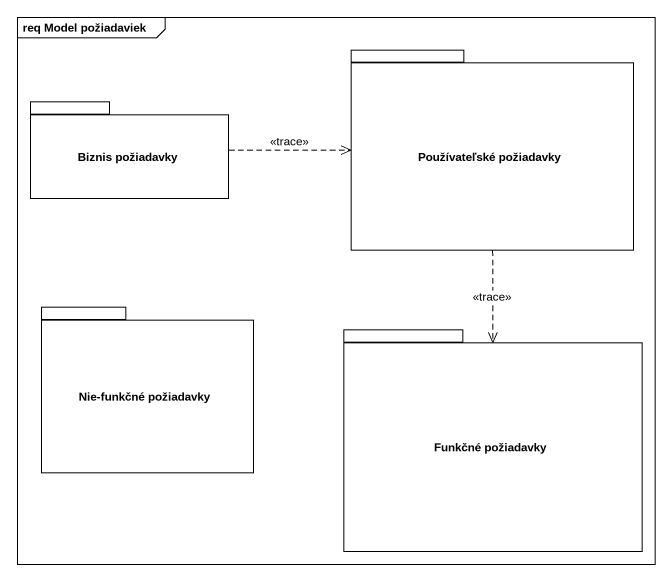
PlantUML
@startuml
mainframe req Model požiadaviek
package "Používateľské požiadavky" as Používateľské_požiadavky {
}
package "Biznis požiadavky" as Biznis_požiadavky {
}
package "Nie-funkčné požiadavky" as Nie_funkčné_požiadavky {
}
package "Funkčné požiadavky" as Funkčné_požiadavky {
}
Používateľské_požiadavky ..> Funkčné_požiadavky : <<trace>>
Biznis_požiadavky .right.> Používateľské_požiadavky : <<trace>>
@enduml
